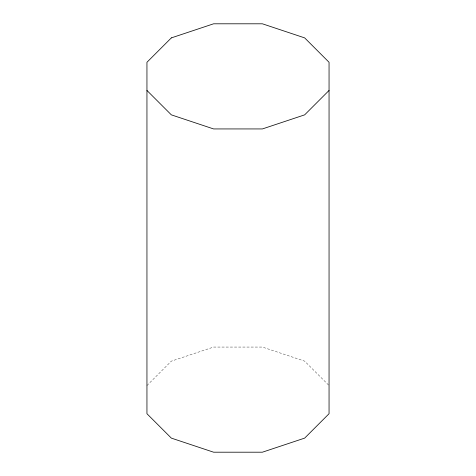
<?xml version="1.0" encoding="UTF-8"?>
<svg xmlns="http://www.w3.org/2000/svg" width="476" height="476" viewBox="0 0 476 476"><rect width="100%" height="100%" fill="white"/><g stroke="black" fill="none" stroke-linecap="round" stroke-linejoin="round"><path stroke-width="0.36" stroke-dasharray="2.38 1.78" d="M146.947 385.548L171.342 361.147L213.605 347.063L262.395 347.063L304.658 361.147L328.535 385.024"/><path stroke-width="0.71" d="M329.053 90.452L304.658 114.853L262.395 128.936L213.605 128.936L171.342 114.853L146.947 90.452M171.342 37.884L146.947 62.285L146.947 413.715L171.342 438.116L213.605 452.2L262.395 452.2L304.658 438.116L329.053 413.715L329.053 62.285L304.658 37.884L262.395 23.8L213.605 23.8L171.342 37.884"/></g></svg>
